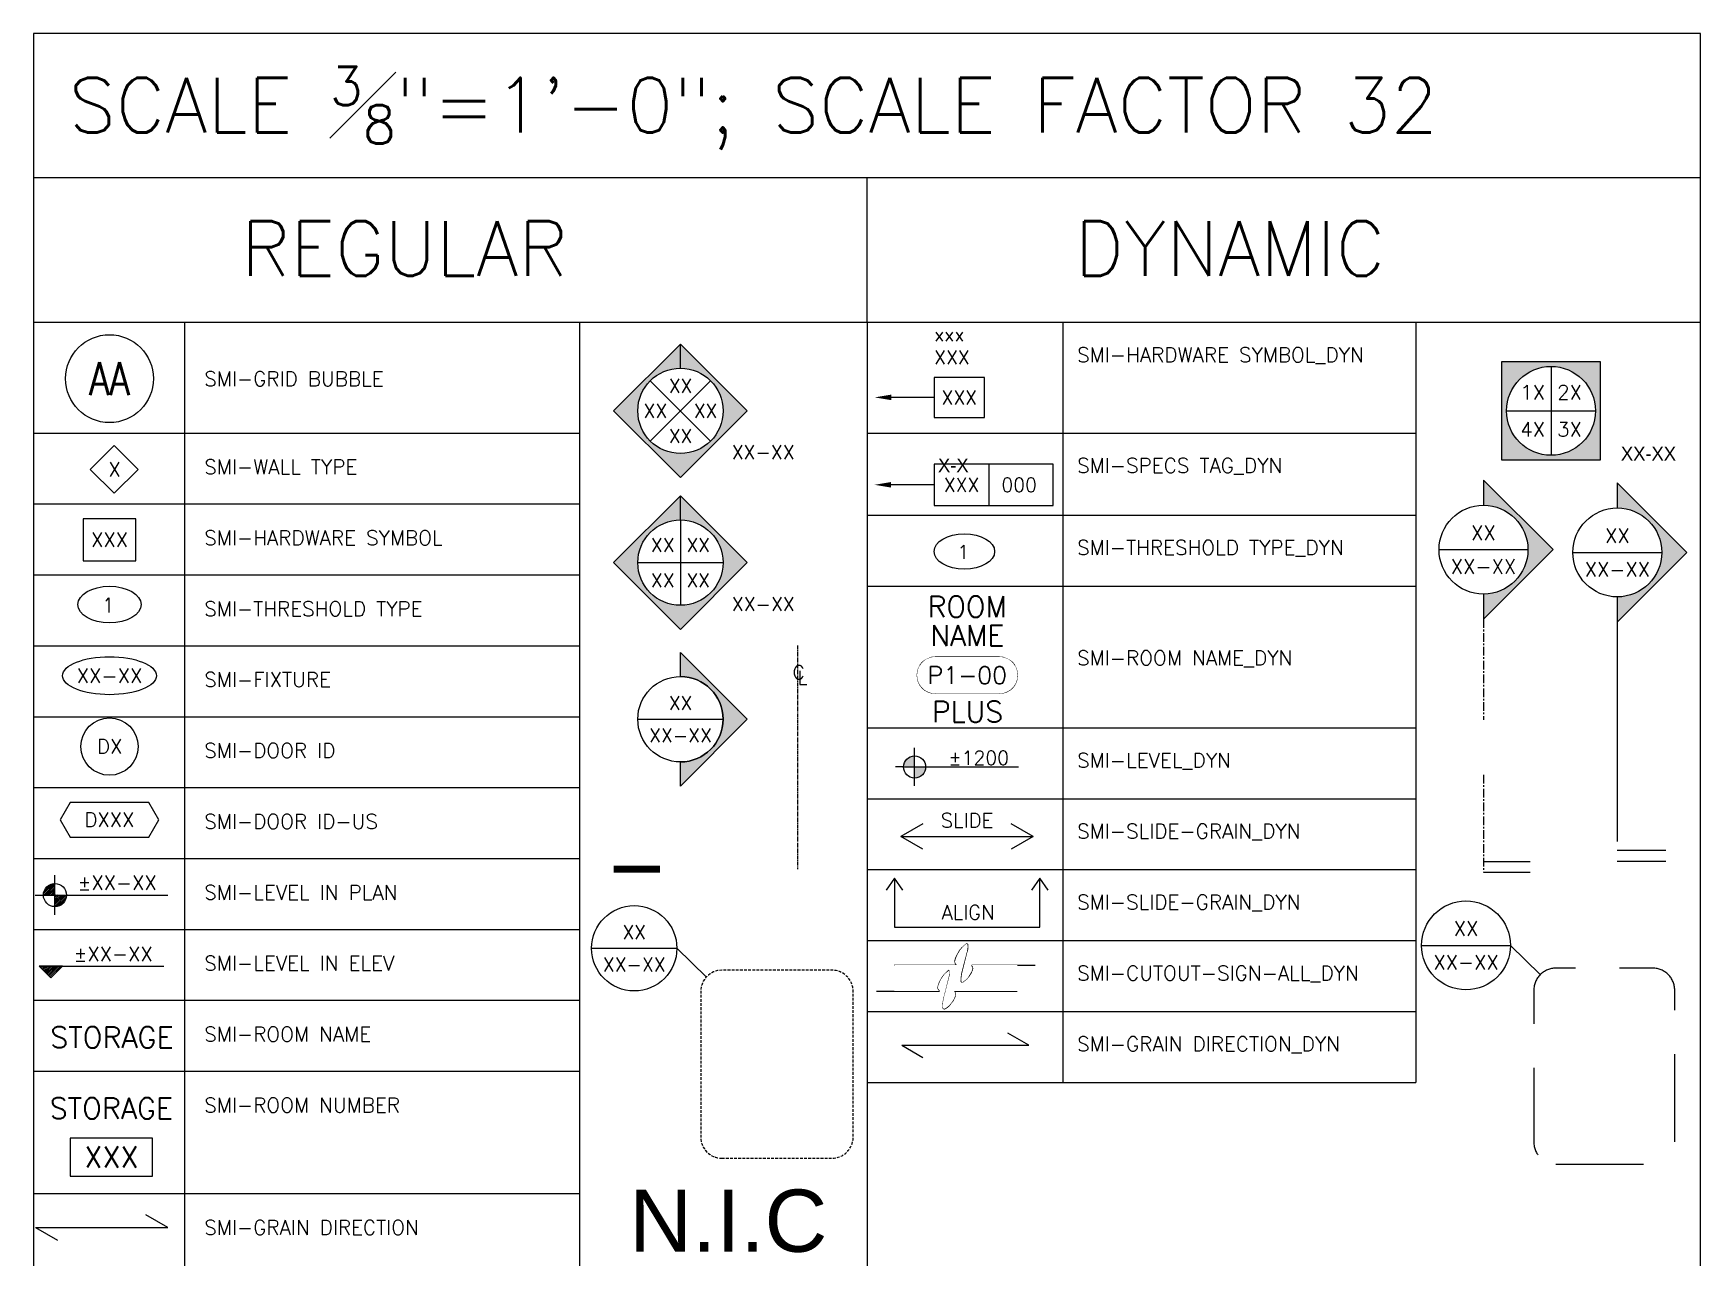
# Model space of a CAD drawing. Header units: inches. Extents: x -8208 to 9368, y -1840 to 1831.
# Drawn here: x -4414 to -4110.3, y 989.7 to 1212.8 of the extents above; entities that cross this region are included whole.
import ezdxf
from ezdxf.enums import TextEntityAlignment as Align

# ---------------------------------------------------------------- set-up
doc = ezdxf.new("R2018")
doc.units = ezdxf.units.IN
doc.header["$MEASUREMENT"] = 0
doc.set_wipeout_variables(frame=1)
for name, pattern in [('AUDIT_D_100415104425-1', [0]), ('CENTER', [2, 1.25, -0.25, 0.25, -0.25]), ('CENTER2', [1.125, 0.75, -0.125, 0.125, -0.125]), ('HIDDENX2', [0.75, 0.5, -0.25]), ('PHANTOM2', [1.25, 0.625, -0.125, 0.125, -0.125, 0.125, -0.125])]:
    doc.linetypes.add(name, pattern=pattern)
doc.layers.add('A-ARCH-NOTE', color=2, linetype='AUDIT_D_100415104425-1', lineweight=20)
doc.layers.add('SM-A-NOTE', color=2, linetype='Continuous')
doc.layers.add('SM-I-Ctrl-Wout', color=197, linetype='Continuous')
doc.styles.add('ATTRIBUTES', font='romans.shx')
doc.styles.add('ATTRIBUTES-1', font='romans.shx', dxfattribs={"height": 0.082031})
doc.styles.add('SIMPLEX', font='simplex.shx')
doc.styles.add('SMI-1', font='romans.shx', dxfattribs={"height": 0.082031})
doc.styles.add('SMI-24', font='romans.shx', dxfattribs={"height": 2})
doc.styles.add('SMM-1', font='romans.shx', dxfattribs={"height": 2})
doc.styles.add('SMM-BOLD', font='arial.ttf', dxfattribs={"height": 0.5})

# ---------------------------------------------------------------- blocks, each defined once
blk = doc.blocks.new('SMI-cline-symbol')
at = {"color": 2, "char_height": 0.082, "width": 2.236011, "style": 'SMI-1'}
for s, insert, attachment_point in [('C', (-0.0294, 0.1137), 1), ('L', (0, 0), 7)]:
    blk.add_mtext(s, dxfattribs=dict(at, insert=insert, attachment_point=attachment_point))
blk = doc.blocks.new('SMI-4_way_angled_elevation_symbol')
at = {"color": 2}
for p, q in [((4.36, 4.36), (-4.36, -4.36)), ((-4.36, 4.36), (4.36, -4.36))]:
    blk.add_line(p, q, dxfattribs=at)
blk.add_circle((0, 0), 6.17, dxfattribs=at)
at = {"color": 2, "style": 'ATTRIBUTES-1'}
for p in [(0, 3.62), (-3.62, 0), (3.62, 0), (0, -3.62)]:
    blk.add_attdef('NO', text='', height=2, dxfattribs=at).set_placement(p, align=Align.MIDDLE_CENTER)
blk.add_attdef('PAGE', text='', height=2, dxfattribs=at).set_placement((7.41, -4.97), align=Align.TOP_LEFT)
blk = doc.blocks.new('SMM-reference-bubble')
at = {"color": 3}
blk.add_line((-6.17, 0), (6.17, 0), dxfattribs=at)
blk.add_circle((0, 0), 6.17, dxfattribs=at)
at = {"color": 2, "style": 'ATTRIBUTES-1'}
for tag, p in [('NO', (0, 2.34)), ('PAGE', (0, -2.34))]:
    blk.add_attdef(tag, text='', height=2, dxfattribs=at).set_placement(p, align=Align.MIDDLE_CENTER)
blk = doc.blocks.new('SMI-4way-elev_dyn')
h = blk.add_hatch(color=8)
h.paths.add_polyline_path([(-0.2802, 0.2802), (-0.2802, -0.2802), (0.2802, -0.2802), (0.2802, 0.2802)])
h.paths.add_polyline_path([(0.2531, 0, 1), (-0.2531, 0, 1)], flags=16)
h.paths.add_polyline_path([(-0.1881, -0.1666), (-0.0065, -0.1666), (-0.0065, -0.0436), (-0.1881, -0.0436)], flags=8)
h.paths.add_polyline_path([(0.0221, -0.1666), (0.1998, -0.1666), (0.1998, -0.0436), (0.0221, -0.0436)], flags=8)
h.paths.add_polyline_path([(0.0221, 0.0436), (0.1998, 0.0436), (0.1998, 0.1666), (0.0221, 0.1666)], flags=8)
h.paths.add_polyline_path([(-0.194, 0.0436), (-0.0397, 0.0436), (-0.0397, 0.1666), (-0.194, 0.1666)], flags=8)
at = {"color": 3}
for p, q in [((0, 0.2531), (0, -0.2531)), ((-0.2531, 0), (0.2531, 0))]:
    blk.add_line(p, q, dxfattribs=at)
at = {"color": 8}
blk.add_lwpolyline([(-0.2802, -0.2802), (-0.2802, 0.2802), (0.2802, 0.2802), (0.2802, -0.2802)], close=True, dxfattribs=at)
at = {"color": 3}
blk.add_circle((0, 0), 0.2531, dxfattribs=at)
at = {"color": 8}
blk.add_circle((0, 0), 0.2531, dxfattribs=at)
at = {"color": 2, "style": 'ATTRIBUTES-1'}
for tag, p in [('N1', (-0.1051, 0.1051)), ('N2', (0.1051, 0.1051)), ('N4', (-0.1051, -0.1051)), ('N3', (0.1051, -0.1051))]:
    blk.add_attdef(tag, text='', height=0.082, dxfattribs=at).set_placement(p, align=Align.MIDDLE_CENTER)
at = {"color": 2, "lineweight": 30, "flags": 104}
blk.add_attdef('PAGE', text='', height=0.082, dxfattribs=at).set_placement((0.398, -0.2046), align=Align.TOP_LEFT)
blk = doc.blocks.new('*U140')
at = {"color": 3}
blk.add_line((0, -44.7), (6.74, -44.7), dxfattribs=at)
at = {"color": 5}
blk.add_line((0, -46.22), (6.74, -46.22), dxfattribs=at)
at = {"color": 5, "linetype": 'CENTER'}
for points in [[(0, -9.66), (0, -24.23)], [(0, -32.17), (0, -46.22)]]:
    blk.add_lwpolyline(points, dxfattribs=at)
blk = doc.blocks.new('*U141')
at = {"layer": 'A-ARCH-NOTE', "color": 3}
blk.add_lwpolyline([(-4.63, -4.76, -1), (-4.63, 0.53), (4.63, 0.53, -1), (4.63, -4.76)], format="xyb", close=True, dxfattribs=at)
at = {"color": 0, "style": 'SIMPLEX'}
blk.add_attdef('P1-00', text='', height=2.5, dxfattribs=at).set_placement((0, -2.11), align=Align.MIDDLE)
at = {"layer": 'A-ARCH-NOTE', "color": 4, "style": 'ATTRIBUTES-1'}
for tag, p in [('RM_NAME2', (0, 6.3)), ('RM_NAME', (0, 2.14)), ('MISC', (0.03, -8.89))]:
    blk.add_attdef(tag, text='', height=3, dxfattribs=at).set_placement(p, align=Align.CENTER)
blk.add_wipeout([(0, 0.53), (4.63, 0.53), (4.91, 0.51), (5.09, 0.49), (5.57, 0.35), (5.95, 0.17), (6.3, -0.07), (6.63, -0.39), (6.93, -0.82), (7.09, -1.15), (7.22, -1.62), (7.27, -2.11), (7.22, -2.61), (7.09, -3.08), (6.93, -3.41), (6.63, -3.84), (6.3, -4.16), (5.95, -4.4), (5.57, -4.58), (5.09, -4.72), (4.91, -4.74), (4.63, -4.76), (0, -4.76), (-4.63, -4.76), (-4.91, -4.74), (-5.09, -4.72), (-5.57, -4.58), (-5.95, -4.4), (-6.3, -4.16), (-6.63, -3.84), (-6.93, -3.41), (-7.09, -3.08), (-7.22, -2.61), (-7.27, -2.11), (-7.22, -1.62), (-7.09, -1.15), (-6.93, -0.82), (-6.63, -0.39), (-6.3, -0.07), (-5.95, 0.17), (-5.57, 0.35), (-5.09, 0.49), (-4.91, 0.51), (-4.63, 0.53)]).dxf.layer = 'SM-I-Ctrl-Wout'
blk = doc.blocks.new('*U144')
at = {"color": 1}
blk.add_lwpolyline([(0, -2.91), (7.29, -2.91), (7.29, 2.91), (0, 2.91)], close=True, dxfattribs=at)
blk.add_lwpolyline([(-6.19, 0.02, 0.8, 0, 0), (-8.59, 0.02, 0, 0, 0)], format="xyseb", dxfattribs=at)
for points in [[(-4.2, 0.02), (-6.19, 0.02)], [(0, 0.02), (-4.2, 0.02)]]:
    blk.add_lwpolyline(points, dxfattribs=at)
at = {"color": 2, "style": 'ATTRIBUTES-1'}
for tag, p in [('NAME2', (0, 9.13)), ('NAME1', (0, 5.82))]:
    blk.add_attdef(tag, text='', height=2, dxfattribs=at).set_placement(p, align=Align.MIDDLE_LEFT)
blk.add_attdef('NO.', text='', height=2, dxfattribs=at).set_placement((3.64, 0), align=Align.MIDDLE_CENTER)
blk = doc.blocks.new('*U160')
at = {"color": 1}
blk.add_line((7.93, 3.02), (7.93, -2.98), dxfattribs=at)
at = {"color": 0}
blk.add_lwpolyline([(0, -2.98), (17.23, -2.98), (17.23, 3.02), (0, 3.02)], close=True, dxfattribs=at)
at = {"color": 1, "linetype": 'ByBlock'}
blk.add_lwpolyline([(-6.22, 0.02, 0.8, 0, 0), (-8.62, 0.02, 0, 0, 0)], format="xyseb", dxfattribs=at)
for points in [[(-4.8, 0.02), (-6.22, 0.02)], [(0, 0.02), (-4.8, 0.02)]]:
    blk.add_lwpolyline(points, dxfattribs=at)
at = {"color": 2, "lineweight": 30, "flags": 104}
blk.add_attdef('NAME', text='', height=2, dxfattribs=at).set_placement((0.57, 3.83), align=Align.BOTTOM_LEFT)
at = {"color": 2, "style": 'SMM-1'}
blk.add_attdef('TYP', text='', height=2, dxfattribs=at).set_placement((3.96, 0.02), align=Align.MIDDLE_CENTER)
blk.add_attdef('XXX', text='', height=2, dxfattribs=at).set_placement((9.73, 0.02), align=Align.MIDDLE_LEFT)
blk = doc.blocks.new('*U146')
at = {"linetype": 'ByBlock'}
for points in [[(-0.328, 0.188), (0.129, 0.188, -0.35878), (0.113, 0.222, -0.158891), (0.191, 0.34, -0.660676), (0.202, 0.336, -0.099894), (0.193, 0.272), (0.16, 0.144, 0.063527), (0.151, 0.074, 0.712672), (0.172, 0.064, 0.165502), (0.24, 0.151, 0.321469), (0.232, 0.188), (0.69, 0.188)], [(-0.457, 0), (0, 0, -0.35878), (-0.015, 0.034, -0.158891), (0.062, 0.152, -0.660676), (0.073, 0.148, -0.099894), (0.064, 0.084), (0.032, -0.044, 0.063527), (0.023, -0.113, 0.712672), (0.043, -0.124, 0.165502), (0.112, -0.036, 0.321469), (0.104, 0), (0.561, 0)]]:
    blk.add_lwpolyline(points, format="xyb", dxfattribs=at)
at = {"color": 191, "linetype": 'ByBlock'}
blk.add_wipeout([(-0.328, 0.188), (-0.328, 0), (0, 0), (-0.007, 0.005), (-0.011, 0.009), (-0.014, 0.014), (-0.016, 0.021), (-0.016, 0.027), (-0.015, 0.034), (-0.012, 0.045), (-0.009, 0.055), (-0.004, 0.067), (0.002, 0.078), (0.009, 0.091), (0.014, 0.099), (0.021, 0.11), (0.027, 0.117), (0.034, 0.125), (0.039, 0.131), (0.046, 0.138), (0.052, 0.144), (0.059, 0.15), (0.065, 0.154), (0.069, 0.154), (0.071, 0.149), (0.073, 0.144), (0.073, 0.131), (0.072, 0.115), (0.07, 0.105), (0.068, 0.096), (0.064, 0.084), (0.061, 0.069), (0.058, 0.059), (0.055, 0.049), (0.052, 0.035), (0.048, 0.02), (0.045, 0.01), (0.041, -0.008), (0.038, -0.019), (0.034, -0.034), (0.031, -0.048), (0.027, -0.063), (0.025, -0.08), (0.023, -0.098), (0.023, -0.117), (0.024, -0.121), (0.026, -0.124), (0.029, -0.126), (0.037, -0.127), (0.046, -0.122), (0.055, -0.115), (0.063, -0.109), (0.074, -0.098), (0.08, -0.091), (0.089, -0.079), (0.096, -0.069), (0.101, -0.06), (0.106, -0.05), (0.112, -0.036), (0.114, -0.026), (0.114, -0.017), (0.111, -0.009), (0.106, -0.002), (0.104, 0), (0.561, 0), (0.561, 0.188), (0.232, 0.188), (0.237, 0.183), (0.24, 0.177), (0.242, 0.171), (0.243, 0.166), (0.243, 0.16), (0.241, 0.154), (0.239, 0.147), (0.236, 0.141), (0.231, 0.13), (0.227, 0.122), (0.22, 0.112), (0.216, 0.106), (0.211, 0.099), (0.205, 0.093), (0.199, 0.086), (0.193, 0.081), (0.187, 0.076), (0.181, 0.071), (0.175, 0.066), (0.172, 0.064), (0.169, 0.062), (0.165, 0.061), (0.162, 0.061), (0.16, 0.061), (0.158, 0.062), (0.155, 0.064), (0.153, 0.066), (0.152, 0.068), (0.151, 0.07), (0.151, 0.074), (0.152, 0.087), (0.153, 0.104), (0.156, 0.126), (0.159, 0.14), (0.162, 0.15), (0.164, 0.16), (0.168, 0.173), (0.169, 0.18), (0.172, 0.19), (0.176, 0.204), (0.179, 0.217), (0.182, 0.228), (0.185, 0.24), (0.189, 0.254), (0.193, 0.27), (0.196, 0.28), (0.198, 0.287), (0.2, 0.298), (0.201, 0.308), (0.202, 0.315), (0.202, 0.326), (0.202, 0.33), (0.201, 0.337), (0.201, 0.337), (0.199, 0.34), (0.198, 0.341), (0.194, 0.342), (0.191, 0.34), (0.186, 0.336), (0.177, 0.328), (0.168, 0.319), (0.16, 0.31), (0.149, 0.297), (0.138, 0.279), (0.131, 0.267), (0.125, 0.255), (0.121, 0.245), (0.117, 0.235), (0.113, 0.222), (0.112, 0.212), (0.113, 0.206), (0.116, 0.199), (0.12, 0.194), (0.123, 0.191), (0.129, 0.188)], dxfattribs=at).dxf.layer = 'SM-I-Ctrl-Wout'
blk = doc.blocks.new('SMI-section_right')
at = {"color": 3}
blk.add_line((-6.17, 0), (6.17, 0), dxfattribs=at)
blk.add_circle((0, 0), 6.17, dxfattribs=at)
at = {"color": 2, "style": 'ATTRIBUTES-1'}
for tag, p in [('NO', (0, 2.34)), ('PAGE', (0, -2.34))]:
    blk.add_attdef(tag, text='', height=2, dxfattribs=at).set_placement(p, align=Align.MIDDLE_CENTER)
blk = doc.blocks.new('SM_TAG FULL ARROW')
for points in [[(6.17, 0), (9.66, 0), (0, 9.66), (-9.66, 0), (-6.17, 0, -1)], [(-6.17, 0), (-9.66, 0), (0, -9.66), (9.66, 0), (6.17, 0, -1)]]:
    blk.add_hatch(color=252).paths.add_polyline_path(points)
at = {"color": 8}
blk.add_line((6.17, 0), (9.66, 0), dxfattribs=at)
blk.add_line((6.17, 0), (9.66, 0), dxfattribs=at)
blk.add_lwpolyline([(-9.66, 0), (0, 9.66), (9.66, 0), (0, -9.66)], close=True, dxfattribs=at)
blk.add_circle((0, 0), 6.17, dxfattribs=at)
blk = doc.blocks.new('SMI-4_way_elevation_symbol')
at = {"color": 3}
for p, q in [((0, 6.17), (0, -6.17)), ((-6.17, 0), (6.17, 0))]:
    blk.add_line(p, q, dxfattribs=at)
blk.add_circle((0, 0), 6.17, dxfattribs=at)
at = {"color": 2, "style": 'ATTRIBUTES-1'}
for p in [(-2.56, 2.56), (2.56, 2.56), (-2.56, -2.56), (2.56, -2.56)]:
    blk.add_attdef('NO', text='', height=2, dxfattribs=at).set_placement(p, align=Align.MIDDLE_CENTER)
blk.add_attdef('PAGE', text='', height=2, dxfattribs=at).set_placement((7.44, -4.99), align=Align.TOP_LEFT)
blk = doc.blocks.new('SM_TAG ARROW')
blk.add_hatch(color=8).paths.add_polyline_path([(0, -6.17), (0, -9.66), (9.66, 0), (0, 9.66), (0, 6.17, -1)])
at = {"color": 8}
blk.add_lwpolyline([(0, -6.17, 1), (0, 6.17), (0, 9.66), (9.66, 0), (0, -9.66)], format="xyb", close=True, dxfattribs=at)
blk = doc.blocks.new('*U148')
at = {"color": 3}
blk.add_ellipse((4.3, -0.07), major_axis=(4.38, 0), ratio=0.581778, dxfattribs=at)
at = {"color": 2, "style": 'ATTRIBUTES-1'}
blk.add_attdef('TRASH_NO.', text='', height=2, dxfattribs=at).set_placement((4.13, -1.14), align=Align.CENTER)
blk = doc.blocks.new('*U149')
h = blk.add_hatch(color=9)
h.paths.add_polyline_path([(0, 1.6, 0.414214), (-1.6, 0), (0, 0)])
h.paths.add_polyline_path([(1.6, 0), (0, 0), (0, -1.6, 0.414214)])
at = {"color": 3}
for p, q in [((0, -2.75), (0, 2.75)), ((-1.6, 0), (-2.75, 0)), ((-1.6, 0), (15.05, 0))]:
    blk.add_line(p, q, dxfattribs=at)
blk.add_circle((0, 0), 1.6, dxfattribs=at)
at = {"color": 2, "style": 'ATTRIBUTES-1'}
blk.add_attdef('LEVEL', text='', height=2, dxfattribs=at).set_placement((4.92, -0.27), align=Align.BOTTOM_LEFT)
blk = doc.blocks.new('SMI-grain_direction_DYN')
for p, q in [((0, 0), (3.05, -1.76)), ((0, 0), (18.36, 0)), ((18.36, 0), (15.31, 1.76))]:
    blk.add_line(p, q)
blk = doc.blocks.new('*U161')
at = {"color": 1}
for points in [[(0.0477, -0.0674), (0, 0), (-0.0477, -0.0674)], [(0, 0), (0, -0.2781), (0.8279, -0.2781), (0.8279, 0)], [(0.8755, -0.0674), (0.8279, 0), (0.7802, -0.0674)]]:
    blk.add_lwpolyline(points, dxfattribs=at)
at = {"color": 2, "style": 'SMM-1', "flags": 8}
blk.add_attdef('ALIGN', text='', height=0.082, dxfattribs=at).set_placement((0.4191, -0.194), align=Align.MIDDLE_CENTER)
blk = doc.blocks.new('SMI-walltype')
at = {"color": 3}
blk.add_lwpolyline([(-0.0013, -0.1357), (0.1348, 0.0004), (-0.0013, 0.1365), (-0.1374, 0.0004)], close=True, dxfattribs=at)
at = {"color": 2, "style": 'ATTRIBUTES-1'}
blk.add_attdef('WALL_TYPE_NO.', text='', height=0.082, dxfattribs=at).set_placement((0, 0), align=Align.MIDDLE_CENTER)
blk = doc.blocks.new('*U162')
at = {"color": 1}
for p, q in [((-0.2515, 0.0722), (-0.3765, 0)), ((0.3765, 0), (0.2515, -0.0722))]:
    blk.add_line(p, q, dxfattribs=at)
blk.add_lwpolyline([(-0.2515, -0.0722), (-0.3765, 0), (0.3765, 0), (0.2515, 0.0722)], dxfattribs=at)
at = {"color": 2, "style": 'SMI-1', "flags": 8}
blk.add_attdef('TEXT', text='', height=0.082, dxfattribs=at).set_placement((0, 0.0925), align=Align.MIDDLE_CENTER)
blk = doc.blocks.new('*U163')
at = {"color": 5, "linetype": 'CENTER'}
blk.add_line((0, -0.3963), (0, -1.7573), dxfattribs=at)
at = {"color": 3}
blk.add_line((0, -1.6948), (0.2763, -1.6948), dxfattribs=at)
at = {"color": 5}
blk.add_line((0, -1.7573), (0.2763, -1.7573), dxfattribs=at)
blk = doc.blocks.new('*U203')
h = blk.add_hatch(color=8)
edge = h.paths.add_edge_path()
edge.add_line((0.3963, 0), (0, 0.3963))
edge.add_line((0, 0.3963), (0, 0.2531))
edge.add_arc((0, 0), 0.2531, -90, 90, ccw=False)
edge.add_line((0, -0.2531), (0, -0.3963))
edge.add_line((0, -0.3963), (0.3963, 0))
at = {"color": 3}
blk.add_line((-0.2531, 0), (0.2531, 0), dxfattribs=at)
at = {"color": 8}
blk.add_lwpolyline([(0.3963, 0), (0, 0.3963), (0, 0.2531, -1), (0, -0.2531), (0, -0.3963)], format="xyb", close=True, dxfattribs=at)
at = {"color": 3}
blk.add_circle((0, 0), 0.2531, dxfattribs=at)
at = {"color": 2, "style": 'SMI-1', "flags": 8}
for tag, p in [('NO', (0, 0.096)), ('PAGE', (0, -0.096))]:
    blk.add_attdef(tag, text='', height=0.082, dxfattribs=at).set_placement(p, align=Align.MIDDLE_CENTER)
blk = doc.blocks.new('SMI-room_number')
at = {"color": 3}
blk.add_lwpolyline([(0, -0.1074), (0.4683, -0.1074), (0.4683, 0.1074), (0, 0.1074)], close=True, dxfattribs=at)
at = {"color": 4, "style": 'ATTRIBUTES'}
blk.add_attdef('R_NAME', text='', height=0.1197, dxfattribs=at).set_placement((0.2341, 0.2773), align=Align.MIDDLE_CENTER)
at = {"color": 2, "style": 'ATTRIBUTES'}
blk.add_attdef('NO.', text='', height=0.1197, dxfattribs=at).set_placement((0.2341, 0), align=Align.MIDDLE_CENTER)
blk = doc.blocks.new('SMI-room_name')
at = {"color": 4, "style": 'ATTRIBUTES'}
blk.add_attdef('R_NAME', text='', height=0.1197, dxfattribs=at).set_placement((0, 0), align=Align.MIDDLE_CENTER)
blk = doc.blocks.new('SMI-door-ID')
at = {"color": 2}
blk.add_circle((-0.001, -0.0007), 0.1633, dxfattribs=at)
at = {"color": 2, "style": 'ATTRIBUTES-1'}
blk.add_attdef('DOOR_NO.', text='', height=0.082, dxfattribs=at).set_placement((0, 0), align=Align.MIDDLE_CENTER)
blk = doc.blocks.new('*U204')
at = {"color": 3}
for p, q in [((-0.6397, 0.6876), (-0.1335, 0.6876)), ((-0.1335, 0.6876), (0.0366, 0.521))]:
    blk.add_line(p, q, dxfattribs=at)
at = {"color": 3, "linetype": 'HIDDENX2', "flags": 128}
blk.add_lwpolyline([(0.125, -0.5576), (0.6769, -0.5576, 0.414214), (0.8019, -0.4326), (0.8019, 0.4326, 0.414214), (0.6769, 0.5576), (0.125, 0.5576, 0.414214), (0, 0.4326), (0, -0.4326, 0.414214)], format="xyb", close=True, dxfattribs=at)
at = {"color": 3}
blk.add_circle((-0.3866, 0.6876), 0.2531, dxfattribs=at)
at = {"color": 2, "style": 'SMI-1', "flags": 8}
for tag, p in [('#', (-0.3866, 0.7836)), ('##', (-0.3866, 0.5916))]:
    blk.add_attdef(tag, text='', height=0.082, dxfattribs=at).set_placement(p, align=Align.MIDDLE_CENTER)
blk = doc.blocks.new('SMI-grid_bubble')
at = {"linetype": 'Continuous'}
blk.add_circle((0, 0), 0.25, dxfattribs=at)
at = {"color": 2, "linetype": 'Continuous', "style": 'SMI-1', "width": 0.8}
blk.add_attdef('XX', text='', height=0.1875, dxfattribs=at).set_placement((0, 0), align=Align.MIDDLE_CENTER)
blk = doc.blocks.new('SMI-hardware_symbol')
at = {"color": 1}
blk.add_lwpolyline([(-0.1493, -0.1193), (0.1494, -0.1193), (0.1494, 0.1192), (-0.1493, 0.1192)], close=True, dxfattribs=at)
at = {"color": 2, "style": 'ATTRIBUTES-1'}
blk.add_attdef('NO.', text='', height=0.082, dxfattribs=at).set_placement((0, 0), align=Align.MIDDLE_CENTER)
blk = doc.blocks.new('SMI-trash_type')
at = {"color": 3}
blk.add_ellipse((0, 0), major_axis=(0.1797, 0), ratio=0.581778, dxfattribs=at)
at = {"color": 2, "style": 'ATTRIBUTES-1'}
blk.add_attdef('TRASH_NO.', text='', height=0.082, dxfattribs=at).set_placement((-0.0072, -0.0441), align=Align.CENTER)
blk = doc.blocks.new('SMI-fixture')
at = {"color": 3}
blk.add_ellipse((0, 0), major_axis=(0.2668, 0), ratio=0.405564, dxfattribs=at)
at = {"color": 2, "style": 'ATTRIBUTES-1'}
blk.add_attdef('FIXTURE_NO.', text='', height=0.082, dxfattribs=at).set_placement((0, 0), align=Align.MIDDLE_CENTER)
blk = doc.blocks.new('SMI-door-ID-US')
at = {"color": 2}
blk.add_lwpolyline([(0.2243, 0.0986), (-0.2241, 0.0986), (-0.281, 0), (-0.2241, -0.0986), (0.2243, -0.0986), (0.2812, 0)], close=True, dxfattribs=at)
at = {"color": 2, "style": 'ATTRIBUTES-1'}
blk.add_attdef('DOOR_ID', text='', height=0.082, dxfattribs=at).set_placement((0, 0), align=Align.MIDDLE_CENTER)
blk = doc.blocks.new('SMI-level_in_plan')
at = {"color": 3}
for p, q in [((0, -0.1129), (0, 0.1129)), ((-0.1129, 0), (0.6433, 0)), ((-0.0652, 0.0089), (-0.0089, 0.0652)), ((-0.0641, 0), (0.0016, 0.0658)), ((-0.062, 0.022), (-0.022, 0.062)), ((-0.0542, 0), (0, 0.0542)), ((-0.0442, 0), (0, 0.0442)), ((-0.0343, 0), (0, 0.0343)), ((-0.0244, 0), (0, 0.0244)), ((-0.0144, 0), (0, 0.0144)), ((-0.0045, 0), (0, 0.0045)), ((0.0641, 0), (-0.0016, -0.0658)), ((0.0045, 0), (0, -0.0045)), ((0.0244, 0), (0, -0.0244)), ((0.0144, 0), (0, -0.0144)), ((0.0343, 0), (0, -0.0343)), ((0.0442, 0), (0, -0.0442)), ((0.0542, 0), (0, -0.0542)), ((0.0652, -0.0089), (0.0089, -0.0652)), ((0.062, -0.022), (0.022, -0.062))]:
    blk.add_line(p, q, dxfattribs=at)
blk.add_circle((0, 0), 0.0658, dxfattribs=at)
at = {"color": 2, "style": 'ATTRIBUTES-1'}
blk.add_attdef('LEVEL', text='', height=0.082, dxfattribs=at).set_placement((0.3545, 0.0702), align=Align.MIDDLE_CENTER)
blk = doc.blocks.new('SMI-level_in_elev')
at = {"color": 3}
for p, q in [((-0.0658, 0.0658), (0.6433, 0.0658)), ((-0.06, 0.06), (-0.0542, 0.0658)), ((-0.055, 0.055), (-0.0442, 0.0658)), ((-0.05, 0.05), (-0.0343, 0.0658)), ((-0.0451, 0.0451), (-0.0244, 0.0658)), ((-0.0401, 0.0401), (-0.0144, 0.0658)), ((-0.0351, 0.0351), (-0.0045, 0.0658)), ((0.0045, 0.0658), (-0.0307, 0.0307)), ((0.0144, 0.0658), (-0.0257, 0.0257)), ((0.0244, 0.0658), (-0.0207, 0.0207)), ((0.0343, 0.0658), (-0.0157, 0.0157)), ((0.0442, 0.0658), (-0.0108, 0.0108)), ((0.0542, 0.0658), (-0.0058, 0.0058)), ((0.0641, 0.0658), (-0.0008, 0.0008))]:
    blk.add_line(p, q, dxfattribs=at)
blk.add_lwpolyline([(-0.0658, 0.0658), (0, 0), (0.0658, 0.0658), (-0.0658, 0.0658)], dxfattribs=at)
at = {"color": 2, "style": 'ATTRIBUTES-1'}
blk.add_attdef('LEVEL', text='', height=0.082, dxfattribs=at).set_placement((0.3545, 0.136), align=Align.MIDDLE_CENTER)
blk = doc.blocks.new('SMI-grain_direction')
at = {"color": 1}
for p, q in [((-0.7529, 0), (0, 0)), ((-0.7529, 0), (-0.6279, -0.0722)), ((0, 0), (-0.125, 0.0722))]:
    blk.add_line(p, q, dxfattribs=at)

msp = doc.modelspace()

# ---------------------------------------------------------------- linework, layer by layer
at = {"color": 30}
msp.add_line((-4262.14829, 1160.12631), (-4262.14829, 1186.45782), dxfattribs=at)
for p, q in [((-4386.50142, 1160.12631), (-4386.50142, 942.68148)), ((-4314.53821, 1160.12631), (-4314.53821, 929.76146)), ((-4226.49021, 1160.12631), (-4226.49021, 1021.64801)), ((-4162.14451, 1160.12631), (-4162.14451, 1021.64801)), ((-4414.04521, 1139.96388), (-4314.53821, 1139.96388)), ((-4262.14829, 1139.96388), (-4162.14451, 1139.96388)), ((-4414.04521, 1127.04387), (-4314.53821, 1127.04387)), ((-4262.14829, 1125.00812), (-4162.14451, 1125.00812)), ((-4414.04521, 1114.12385), (-4314.53821, 1114.12385)), ((-4262.14829, 1112.0881), (-4162.14451, 1112.0881)), ((-4414.04521, 1101.20384), (-4314.53821, 1101.20384)), ((-4414.04521, 1088.28383), (-4314.53821, 1088.28383)), ((-4414.04521, 1075.36381), (-4314.53821, 1075.36381)), ((-4262.14829, 1073.32806), (-4162.14451, 1073.32806)), ((-4414.04521, 1062.4438), (-4314.53821, 1062.4438)), ((-4262.14829, 1060.40805), (-4162.14451, 1060.40805)), ((-4414.04521, 1049.52379), (-4314.53821, 1049.52379)), ((-4414.04521, 1036.60377), (-4314.53821, 1036.60377)), ((-4414.04521, 1023.68376), (-4314.53821, 1023.68376)), ((-4262.14829, 1021.64801), (-4162.14451, 1021.64801)), ((-4414.04521, 1001.38725), (-4314.53821, 1001.38725))]:
    msp.add_line(p, q)
at = {"color": 8, "linetype": 'CENTER2'}
msp.add_line((-4274.82415, 1101.26489), (-4274.82415, 1060.48825), dxfattribs=at)
at = {"color": 3}
msp.add_line((-4296.78729, 1046.07649), (-4291.42167, 1040.85136), dxfattribs=at)
at = {"color": 30}
for points in [[(-4110.25138, 1186.45782), (-4110.25138, 1212.78934), (-4414.04521, 1212.78934), (-4414.04521, 1186.45782)], [(-4110.25138, 1160.12631), (-4110.25138, 1186.45782), (-4414.04521, 1186.45782), (-4414.04521, 1160.12631)], [(-4262.14829, 1160.12631), (-4414.04521, 1160.12631), (-4414.04521, 903.92144), (-4262.14829, 903.92144)]]:
    msp.add_lwpolyline(points, dxfattribs=at)
msp.add_lwpolyline([(-4262.14829, 903.92144), (-4110.25138, 903.92144), (-4110.25138, 1160.12631), (-4262.14829, 1160.12631)], close=True, dxfattribs=at)
at = {"color": 5, "linetype": 'PHANTOM2', "ltscale": 0.5}
msp.add_lwpolyline([(-4308.33054, 1101.26489, 0, 0, 0), (-4308.33054, 1060.48825, 1.25984, 1.25984, 0), (-4299.842, 1060.48825, 0, 0, 0)], format="xyseb", dxfattribs=at)
at = {"color": 3, "linetype": 'HIDDENX2', "flags": 128}
msp.add_lwpolyline([(-4288.60116, 1007.82413), (-4268.51643, 1007.82413, 0.414213562), (-4264.67643, 1011.66413), (-4264.67643, 1038.24554, 0.414213562), (-4268.51643, 1042.08554), (-4288.60116, 1042.08554, 0.414213562), (-4292.44116, 1038.24554), (-4292.44116, 1011.66413, 0.414213562)], format="xyb", close=True, dxfattribs=at)

# ---------------------------------------------------------------- block references
at = {"color": 0}
ref = msp.add_blockref('SMI-grid_bubble', (-4400.16983, 1149.87159), dxfattribs=dict(at, xscale=32, yscale=32, zscale=32))
ref.add_attrib('XX', 'AA', dxfattribs={"color": 0, "linetype": 'Continuous', "height": 6, "style": 'SMI-1', "width": 0.8}).set_placement((-4400.16983, 1149.87159), align=Align.MIDDLE_CENTER)
for name, p, xscale, yscale, zscale, values in [('*U144', (-4249.92226, 1146.43598), 1.259842519685039, 1.259842519685039, 1.259842519685039, {'NO.': 'XXX', 'NAME1': 'XXX', 'NAME2': 'xxx'}), ('*U203', (-4149.82453, 1118.71388), 32, 32, 32, {'NO': 'XX', 'PAGE': 'XX-XX'}), ('*U203', (-4125.44128, 1118.20661), 32, 32, 32, {'NO': 'XX', 'PAGE': 'XX-XX'}), ('SMI-hardware_symbol', (-4400.17135, 1120.52627), 32, 32, 32, {'NO.': 'XXX'}), ('*U148', (-4249.82806, 1118.46811), 1.259842519685039, 1.259842519685039, 1.259842519685039, {'TRASH_NO.': '1'}), ('SMI-section_right', (-4296.13756, 1087.81805), 1.259842519685039, 1.259842519685039, 1.259842519685039, {'NO': 'XX', 'PAGE': 'XX-XX'}), ('*U149', (-4253.48107, 1079.11959), 1.259842519685039, 1.259842519685039, 1.259842519685039, {'LEVEL': '%%p1200'}), ('SMI-door-ID-US', (-4400.172, 1069.49481), 32, 32, 32, {'DOOR_ID': 'DXXX'}), ('*U162', (-4243.92674, 1066.42332), 32, 32, 32, {'TEXT': 'SLIDE'}), ('*U161', (-4257.12571, 1058.83178), 32, 32, 32, {'ALIGN': 'ALIGN'}), ('*U204', (-4140.63871, 1024.60707), 32, 32, 32, {'#': 'XX', '##': 'XX-XX'}), ('SMM-reference-bubble', (-4304.56329, 1046.07649), 1.259842519685039, 1.259842519685039, 1.259842519685039, {'NO': 'XX', 'PAGE': 'XX-XX'}), ('SMI-room_name', (-4399.72663, 1029.85874), 32, 32, 32, {'R_NAME': 'STORAGE'}), ('SMI-room_number', (-4407.31962, 1008.0283), 32, 32, 32, {'NO.': 'XXX', 'R_NAME': 'STORAGE'})]:
    msp.add_blockref(name, p, dxfattribs=dict(xscale=xscale, yscale=yscale, zscale=zscale)).add_auto_attribs(values)
at = {"xscale": 1.259842519685042, "yscale": 1.259842519685042, "zscale": 1.259842519685042, "rotation": 90}
for p in [(-4296.13756, 1144.00278), (-4296.13756, 1116.34695)]:
    msp.add_blockref('SM_TAG FULL ARROW', p, dxfattribs=at)
ref = msp.add_blockref('SMI-4_way_angled_elevation_symbol', (-4296.13756, 1144.00278), dxfattribs=dict(xscale=1.259842519685039, yscale=1.259842519685039, zscale=1.259842519685039))
ref.add_attrib('PAGE', 'XX-XX', dxfattribs={"color": 2, "height": 2.52, "style": 'ATTRIBUTES-1'}).set_placement((-4286.80382, 1137.74614), align=Align.TOP_LEFT)
ref.add_attrib('NO', 'XX', dxfattribs={"color": 2, "height": 2.52, "style": 'ATTRIBUTES-1'}).set_placement((-4300.70438, 1144.00278), align=Align.MIDDLE_CENTER)
ref.add_attrib('NO', 'XX', dxfattribs={"color": 2, "height": 2.52, "style": 'ATTRIBUTES-1'}).set_placement((-4296.13756, 1139.43596), align=Align.MIDDLE_CENTER)
ref.add_attrib('NO', 'XX', dxfattribs={"color": 2, "height": 2.52, "style": 'ATTRIBUTES-1'}).set_placement((-4291.57074, 1144.00278), align=Align.MIDDLE_CENTER)
ref.add_attrib('NO', 'XX', dxfattribs={"color": 2, "height": 2.52, "style": 'ATTRIBUTES-1'}).set_placement((-4296.13756, 1148.56961), align=Align.MIDDLE_CENTER)
ref = msp.add_blockref('SMI-4way-elev_dyn', (-4137.51182, 1144.00278), dxfattribs=dict(xscale=31.99999999999997, yscale=31.99999999999997, zscale=31.99999999999997))
ref.add_attrib('N1', '1X', dxfattribs={"color": 2, "height": 2.625, "style": 'ATTRIBUTES-1'}).set_placement((-4140.8756, 1147.36657), align=Align.MIDDLE_CENTER)
ref.add_attrib('N2', '2X', dxfattribs={"color": 2, "height": 2.625, "style": 'ATTRIBUTES-1'}).set_placement((-4134.14803, 1147.36657), align=Align.MIDDLE_CENTER)
ref.add_attrib('N3', '3X', dxfattribs={"color": 2, "height": 2.625, "style": 'ATTRIBUTES-1'}).set_placement((-4134.14803, 1140.639), align=Align.MIDDLE_CENTER)
ref.add_attrib('N4', '4X', dxfattribs={"color": 2, "height": 2.625, "style": 'ATTRIBUTES-1'}).set_placement((-4140.8756, 1140.639), align=Align.MIDDLE_CENTER)
lines = msp.add_mtext('XX-XX', dxfattribs={"color": 2, "insert": (-4124.77553, 1137.45421), "char_height": 2.5, "attachment_point": 1})
ref.add_attrib('PAGE', '', (-4124.77553, 1137.45421), dxfattribs={"flags": 104}).embed_mtext(lines)
at = {"color": 0, "xscale": 32, "yscale": 32, "zscale": 32}
for name, p, values in [('SMI-walltype', (-4399.28521, 1133.33759), {'WALL_TYPE_NO.': 'X'}), ('SMI-trash_type', (-4400.16983, 1108.6987), {'TRASH_NO.': '1'}), ('SMI-fixture', (-4400.16983, 1095.74998), {'FIXTURE_NO.': 'XX-XX'}), ('SMI-door-ID', (-4400.13729, 1082.85852), {'DOOR_NO.': 'DX'}), ('SMI-level_in_plan', (-4410.10228, 1055.77248), {'LEVEL': '%%pXX-XX'}), ('SMI-level_in_elev', (-4410.85556, 1040.70092), {'LEVEL': '%%pXX-XX'})]:
    msp.add_blockref(name, p, dxfattribs=at).add_auto_attribs(values)
at = {"color": 1}
ref = msp.add_blockref('*U160', (-4249.92226, 1130.50383), dxfattribs=dict(at, xscale=1.259842519685039, yscale=1.259842519685039, zscale=1.259842519685039))
ref.add_attrib('TYP', 'XXX', dxfattribs={"layer": 'SM-A-NOTE', "height": 2.519685, "style": 'SMM-1'}).set_placement((-4244.92727, 1130.52971), align=Align.MIDDLE_CENTER)
ref.add_attrib('XXX', '000', dxfattribs={"layer": 'SM-A-NOTE', "height": 2.519685, "style": 'SMM-1'}).set_placement((-4237.66098, 1130.52971), align=Align.MIDDLE_LEFT)
lines = msp.add_mtext('X-X', dxfattribs={"color": 2, "insert": (-4249.20686, 1135.32355), "char_height": 2.5, "attachment_point": 1})
ref.add_attrib('NAME', '', (-4249.20686, 1135.32355), dxfattribs={"flags": 104}).embed_mtext(lines)
ref = msp.add_blockref('SMI-4_way_elevation_symbol', (-4296.13756, 1116.34695), dxfattribs=dict(xscale=1.259842519685039, yscale=1.259842519685039, zscale=1.259842519685039))
ref.add_attrib('PAGE', 'XX-XX', dxfattribs={"color": 2, "height": 2.52, "style": 'ATTRIBUTES-1'}).set_placement((-4286.76888, 1110.06032), align=Align.TOP_LEFT)
ref.add_attrib('NO', 'XX', dxfattribs={"color": 2, "height": 2.52, "style": 'ATTRIBUTES-1'}).set_placement((-4299.36679, 1113.11772), align=Align.MIDDLE_CENTER)
ref.add_attrib('NO', 'XX', dxfattribs={"color": 2, "height": 2.52, "style": 'ATTRIBUTES-1'}).set_placement((-4292.90833, 1113.11772), align=Align.MIDDLE_CENTER)
ref.add_attrib('NO', 'XX', dxfattribs={"color": 2, "height": 2.52, "style": 'ATTRIBUTES-1'}).set_placement((-4292.90833, 1119.57618), align=Align.MIDDLE_CENTER)
ref.add_attrib('NO', 'XX', dxfattribs={"color": 2, "height": 2.52, "style": 'ATTRIBUTES-1'}).set_placement((-4299.36679, 1119.57618), align=Align.MIDDLE_CENTER)
for name, p, xscale, yscale, zscale in [('*U140', (-4149.82453, 1118.20661), 1.259842519685039, 1.259842519685039, 1.259842519685039), ('*U163', (-4125.44128, 1118.20661), 32, 32, 32), ('SM_TAG ARROW', (-4296.13756, 1087.81805), 1.259842519685039, 1.259842519685039, 1.259842519685039), ('SMI-cline-symbol', (-4274.82415, 1094.12757), 30.72000000000002, 30.72000000000002, 30.72000000000002), ('SMI-grain_direction_DYN', (-4255.79924, 1028.40504), 1.259842519685039, 1.259842519685039, 1.259842519685039), ('SMI-grain_direction', (-4389.56916, 995.22427), 32, 32, 32)]:
    msp.add_blockref(name, p, dxfattribs=dict(xscale=xscale, yscale=yscale, zscale=zscale))

# ---------------------------------------------------------------- texts
at = {"color": 1, "style": 'SMM-BOLD'}
msp.add_text('N.I.C', height=11.338583, dxfattribs=at).set_placement((-4305.45654, 990.77997))
at = {"char_height": 10, "width": 291.3425686, "attachment_point": 1, "style": 'SMI-24'}
for s, insert in [('\\A1;SCALE {\\H0.7x;\\S3#8;}"=1\'-0"; SCALE FACTOR 32 ', (-4407.57391, 1206.69858)), ('REGULAR', (-4376.21942, 1178.5926)), ('DYNAMIC', (-4224.3225, 1178.5926))]:
    msp.add_mtext(s, dxfattribs=dict(at, insert=insert))
at = {"color": 2, "char_height": 2.6666667, "attachment_point": 7, "style": 'SMI-24'}
for s, insert in [('SMI-HARDWARE SYMBOL_DYN', (-4223.86093, 1152.62041)), ('SMI-GRID BUBBLE', (-4382.90558, 1148.52685)), ('SMI-WALL TYPE', (-4382.90558, 1132.45798)), ('SMI-SPECS TAG_DYN', (-4223.86093, 1132.45798)), ('SMI-HARDWARE SYMBOL', (-4382.90558, 1119.53796)), ('SMI-THRESHOLD TYPE_DYN', (-4223.86093, 1117.50221)), ('SMI-THRESHOLD TYPE', (-4382.90558, 1106.61795)), ('SMI-ROOM NAME_DYN', (-4223.86093, 1097.39248)), ('SMI-FIXTURE', (-4382.90558, 1093.69794)), ('SMI-DOOR ID', (-4382.90558, 1080.77792)), ('SMI-LEVEL_DYN', (-4223.86093, 1078.74217)), ('SMI-DOOR ID-US', (-4382.90558, 1067.85791)), ('SMI-SLIDE-GRAIN_DYN', (-4223.86093, 1065.82216)), ('SMI-LEVEL IN PLAN', (-4382.90558, 1054.9379)), ('SMI-SLIDE-GRAIN_DYN', (-4223.86093, 1052.90215)), ('SMI-LEVEL IN ELEV', (-4382.90558, 1042.01788)), ('SMI-CUTOUT-SIGN-ALL_DYN', (-4223.86093, 1039.98213)), ('SMI-ROOM NAME', (-4382.90558, 1029.09787)), ('SMI-GRAIN DIRECTION_DYN', (-4223.86093, 1027.06212)), ('SMI-ROOM NUMBER', (-4382.90558, 1016.17786)), ('SMI-GRAIN DIRECTION', (-4382.90558, 993.88135))]:
    msp.add_mtext(s, dxfattribs=dict(at, insert=insert))

# ---------------------------------------------------------------- next in the draw order: block references
at = {"color": 2, "xscale": 1.259842519685039, "yscale": 1.259842519685039, "zscale": 1.259842519685039}
msp.add_blockref('*U141', (-4243.86778, 1098.50227), dxfattribs=at).add_auto_attribs({'MISC': 'PLUS', 'RM_NAME': 'NAME', 'RM_NAME2': 'ROOM', 'P1-00': 'P1-00'})
at = {"xscale": 25.19685039370079, "yscale": 25.19685039370079, "zscale": 25.19685039370079}
msp.add_blockref('*U146', (-4248.91895, 1038.27932), dxfattribs=at)

# ---------------------------------------------------------------- next in the draw order: linework, layer by layer
for p, q in [((-4262.14829, 1086.24807), (-4162.14451, 1086.24807)), ((-4262.14829, 1047.48803), (-4162.14451, 1047.48803)), ((-4262.14829, 1034.56802), (-4162.14451, 1034.56802))]:
    msp.add_line(p, q)

doc.saveas('drawing.dxf')
